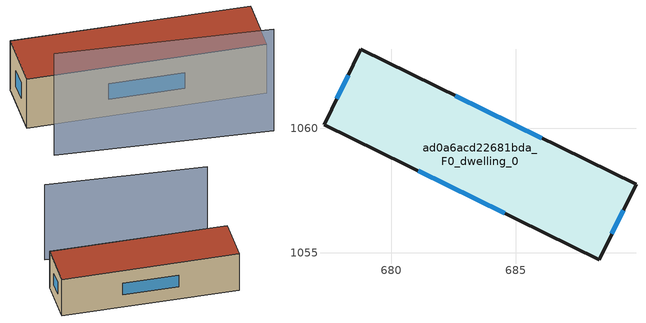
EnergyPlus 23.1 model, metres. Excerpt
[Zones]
ad0a6acd22681bda_F0_dwelling_0
 floor ground (EU_floor_Construction): 689.83,1057.75 688.34,1054.74 677.3,1060.15 678.78,1063.17 z0
 wall outside (EU_wall_Construction): 678.78,1063.17 677.3,1060.15 688.34,1054.74 689.83,1057.75 678.78,1063.17 z0:3
 window (EU_Window_Construction): 678.27,1062.14 677.81,1061.19 / 686.04,1059.61 682.56,1061.31 / 688.85,1055.77 689.32,1056.72 / 681.08,1058.3 684.56,1056.59 z1.03:1.97
 roof outside (EU_roof_Construction): 688.34,1054.74 689.83,1057.75 678.78,1063.17 677.3,1060.15 z3
shading: 676.86,1057.53 686.53,1052.06 z0:6.2
[Building]
EU S2 Campaign: North Axis=0; Terrain=City; Solar Distribution=FullExterior
[Site:Location]
Cape.Town.Intl.AP: Latitude=-33.965; Longitude=18.602; Time Zone=2; Elevation=46
[SizingPeriod:WeatherFileDays]
AnnualSizingPeriod: Begin Month=1; Begin Day of Month=1; End Month=12; End Day of Month=31; Day of Week for Start Day=Monday; Use Weather File Daylight Saving Period=No; Use Weather File Rain and Snow Indicators=No
[MATERIAL]
EU_InternalMass_Material: Roughness=MediumRough; Thickness=0.1; Conductivity=1; Density=1800; Specific Heat=900; Thermal Absorptance=0.9; Solar Absorptance=0.7; Visible Absorptance=0.7
[MATERIAL:NOMASS] Roughness=MediumRough; Thermal Absorptance=0.9; Solar Absorptance=0.7; Visible Absorptance=0.7
Name | Thermal Resistance
EU_wall_NoMass | 0.493876
EU_roof_NoMass | 0.449382
EU_floor_NoMass | 1.25
[WINDOWMATERIAL:SIMPLEGLAZINGSYSTEM]
EU_Window_SimpleGlazing: UFactor=4.4; Solar Heat Gain Coefficient=0.85; Visible Transmittance=0.85
[CONSTRUCTION]
EU_wall_Construction: EU_wall_NoMass
EU_roof_Construction: EU_roof_NoMass
EU_floor_Construction: EU_floor_NoMass
EU_Window_Construction: EU_Window_SimpleGlazing
EU_InternalMass_Construction: EU_InternalMass_Material
[ZONE]
ad0a6acd22681bda_F0_dwelling_0: Type=1; Multiplier=1; Ceiling Height=autocalculate; Volume=124; Floor Area=autocalculate; Part of Total Floor Area=Yes
[INTERNALMASS]
ad0a6acd22681bda_F0_dwelling_0_EU_InternalMass: Construction=EU_InternalMass_Construction; Zone or ZoneList=ad0a6acd22681bda_F0_dwelling_0; Surface Area=41.3334
[OTHEREQUIPMENT]
EU_Step8_InternalGain_ad0a6acd22681bda_F0_dwelling_0_f000: Fuel Type=Electricity; Zone or ZoneList or Space or SpaceList=ad0a6acd22681bda_F0_dwelling_0; Schedule=EU_Step8_GainSchedule_ad0a6acd22681bda_F0_dwelling_0_f000; Design Level Calculation Method=Watts/Area; Power per Zone Floor Area=1; Fraction Latent=0; Fraction Radiant=0; Fraction Lost=0; Carbon Dioxide Generation Rate=0; EndUse Subcategory=EU_Step8_InternalGains
[ZONEVENTILATION:DESIGNFLOWRATE]
EU_ConstantAir_ad0a6acd22681bda_F0_dwelling_0: Zone or ZoneList or Space or SpaceList=ad0a6acd22681bda_F0_dwelling_0; Schedule=EU_AlwaysOn; Design Flow Rate Calculation Method=AirChanges/Hour; Air Changes per Hour=0.64; Ventilation Type=Natural; Fan Pressure Rise=0; Fan Total Efficiency=1; Constant Term Coefficient=1; Temperature Term Coefficient=0; Velocity Term Coefficient=0; Velocity Squared Term Coefficient=0; Minimum Indoor Temperature=-100; Maximum Indoor Temperature=100; Delta Temperature=-100; Minimum Outdoor Temperature=-100; Maximum Outdoor Temperature=100; Maximum Wind Speed=40
[HVACTEMPLATE:THERMOSTAT]
EU_HeatOnly_ad0a6acd22681bda_F0_dwelling_0: Constant Heating Setpoint=20; Constant Cooling Setpoint=50
[HVACTEMPLATE:ZONE:IDEALLOADSAIRSYSTEM]
ad0a6acd22681bda_F0_dwelling_0: Template Thermostat=EU_HeatOnly_ad0a6acd22681bda_F0_dwelling_0; System Availability Schedule=EU_AlwaysOn; Maximum Heating Supply Air Temperature=50; Minimum Cooling Supply Air Temperature=13; Maximum Heating Supply Air Humidity Ratio=0.0156; Minimum Cooling Supply Air Humidity Ratio=0.0077; Heating Limit=NoLimit; Cooling Limit=NoLimit; Heating Availability Schedule=EU_AlwaysOn; Cooling Availability Schedule=EU_CoolingOff; Dehumidification Control Type=ConstantSensibleHeatRatio; Cooling Sensible Heat Ratio=0.7; Dehumidification Setpoint=60; Humidification Control Type=None; Humidification Setpoint=30; Outdoor Air Method=None; Outdoor Air Flow Rate per Person=0.00944; Outdoor Air Flow Rate per Zone Floor Area=0; Outdoor Air Flow Rate per Zone=0; Demand Controlled Ventilation Type=None; Outdoor Air Economizer Type=NoEconomizer; Heat Recovery Type=None; Sensible Heat Recovery Effectiveness=0.7; Latent Heat Recovery Effectiveness=0.65
[SIZING:ZONE]
ad0a6acd22681bda_F0_dwelling_0: Zone Cooling Design Supply Air Temperature Input Method=SupplyAirTemperature; Zone Cooling Design Supply Air Temperature=13; Zone Heating Design Supply Air Temperature Input Method=SupplyAirTemperature; Zone Heating Design Supply Air Temperature=50; Zone Cooling Design Supply Air Humidity Ratio=0.008; Zone Heating Design Supply Air Humidity Ratio=0.008; Cooling Design Air Flow Method=DesignDay; Cooling Design Air Flow Rate=0; Cooling Minimum Air Flow per Zone Floor Area=0.000762; Cooling Minimum Air Flow=0; Cooling Minimum Air Flow Fraction=0.2; Heating Design Air Flow Method=DesignDay; Heating Design Air Flow Rate=0; Heating Maximum Air Flow per Zone Floor Area=0.002032; Heating Maximum Air Flow=0.141576; Heating Maximum Air Flow Fraction=0.3; Account for Dedicated Outdoor Air System=No; Dedicated Outdoor Air System Control Strategy=NeutralSupplyAir; Dedicated Outdoor Air Low Setpoint Temperature for Design=autosize; Dedicated Outdoor Air High Setpoint Temperature for Design=autosize; Zone Load Sizing Method=Sensible Load Only No Latent Load; Zone Latent Cooling Design Supply Air Humidity Ratio Input Method=HumidityRatioDifference; Zone Cooling Design Supply Air Humidity Ratio Difference=0.005; Zone Latent Heating Design Supply Air Humidity Ratio Input Method=HumidityRatioDifference; Zone Humidification Design Supply Air Humidity Ratio Difference=0.005
[SCHEDULE:CONSTANT]
Name | Hourly Value
EU_AlwaysOn | 1
EU_CoolingOff | 0
[SCHEDULE:FILE]
EU_Step8_GainSchedule_ad0a6acd22681bda_F0_dwelling_0_f000: File=../../schedules/ad0a6acd22681bda/ad0a6acd22681bda_F0_dwelling_0_f000_gain.csv; Column Number=1; Rows to Skip at Top=0; Number of Hours of Data=8760; Column Separator=Comma; Interpolate to Timestep=No; Minutes per Item=60; Adjust Schedule for Daylight Savings=Yes
